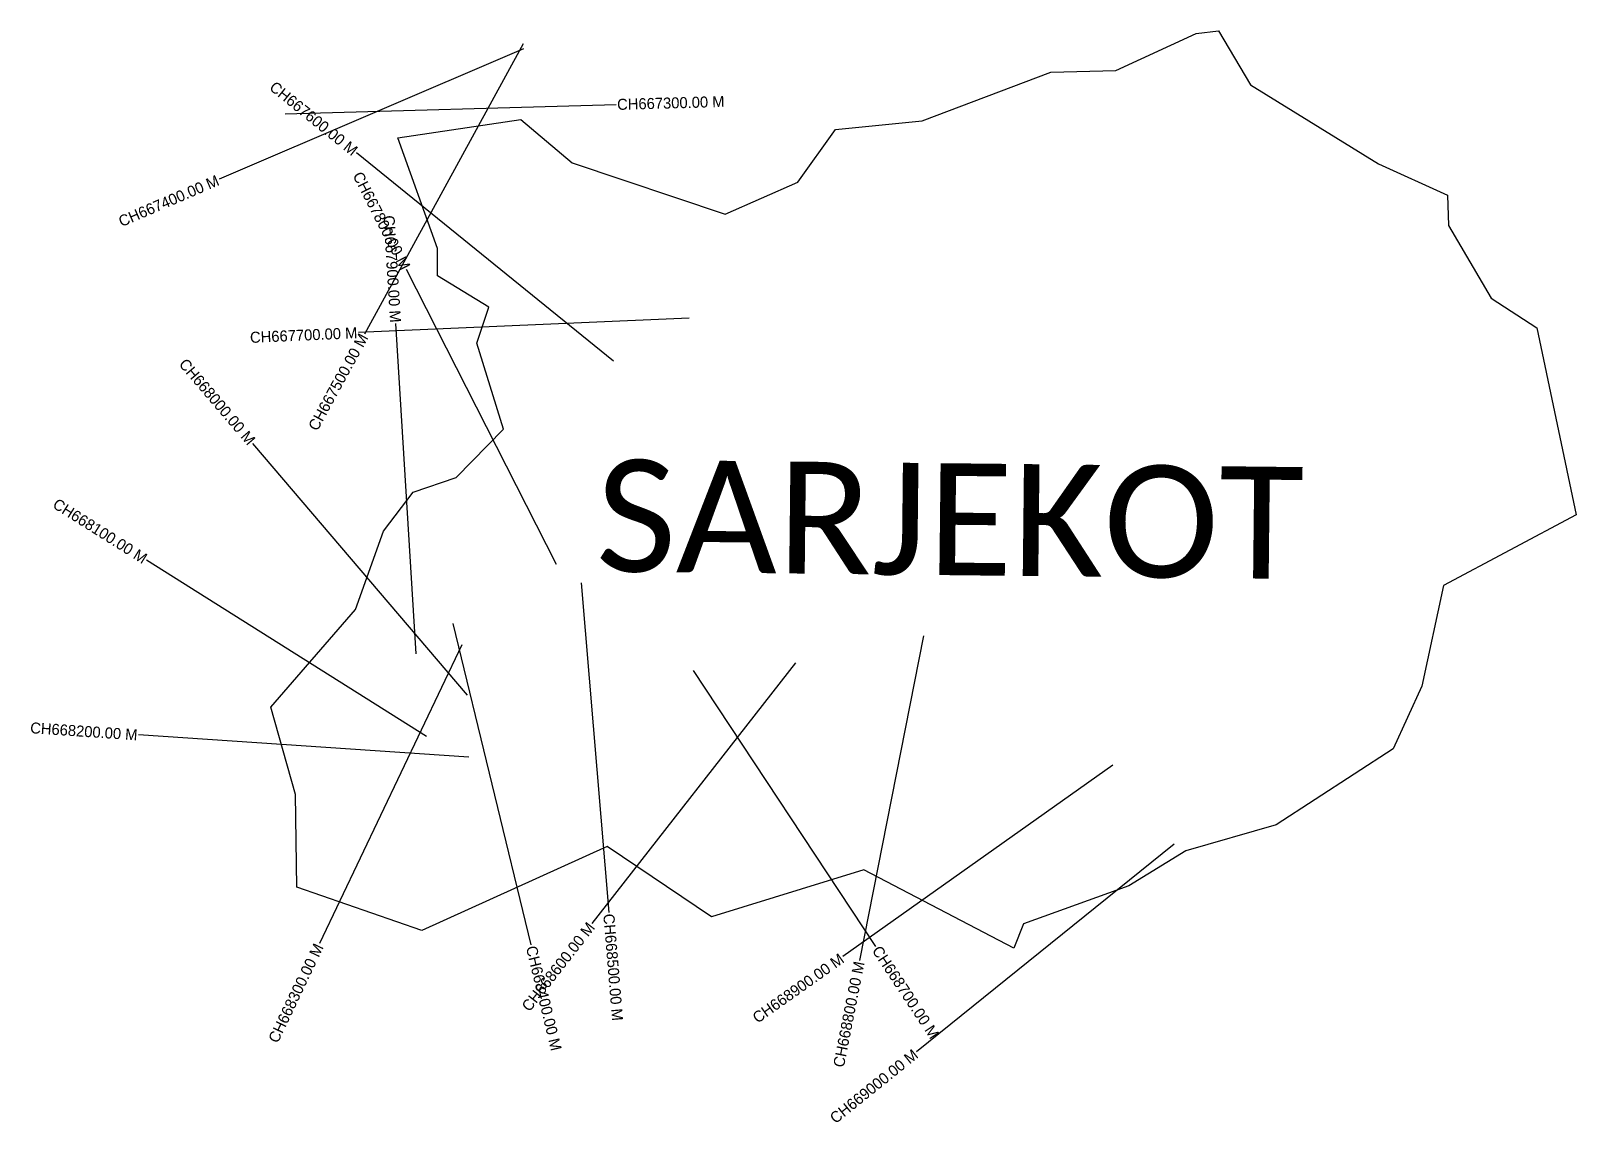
# Model space of a CAD drawing. Header units: metres. Extents: x 334765 to 336165, y 1778147 to 1779137.
import ezdxf
from ezdxf.enums import TextEntityAlignment as Align

# ---------------------------------------------------------------- set-up
doc = ezdxf.new("R2010")
doc.units = ezdxf.units.M
for name, color, linetype in [('CS', 134, 'Continuous'), ('CSMark', 6, 'Continuous'), ('village', 3, 'Continuous'), ('VILLAGE NAME', 250, 'Continuous')]:
    doc.layers.add(name, color=color, linetype=linetype)

msp = doc.modelspace()

# ---------------------------------------------------------------- linework, layer by layer
at = {"layer": 'CS'}
for p, q in [((335211.1, 1779120.2), (334935.4, 1779002)), ((335210.9, 1779125), (335067, 1778861.7)), ((334995.2, 1779061.5), (335295.1, 1779069.9)), ((335292.8, 1778837.1), (335059.7, 1779025.9)), ((335241.1, 1778652.6), (335105.2, 1778920.1)), ((335361.3, 1778876.2), (335061.6, 1778863)), ((335114, 1778571.7), (335095.4, 1778871.1)), ((335160.5, 1778534.2), (334965.8, 1778762.5)), ((335123.2, 1778496.6), (334869.4, 1778656.5)), ((335263.5, 1778636), (335288.5, 1778337)), ((335147.1, 1778599.2), (335217.9, 1778307.7)), ((335155.3, 1778579.8), (335026.3, 1778308.9)), ((335573.9, 1778587.9), (335515.7, 1778293.6)), ((335457.9, 1778563.6), (335273.3, 1778327.1)), ((335364.9, 1778556.5), (335530.3, 1778306.2)), ((335161.6, 1778478.1), (334862.3, 1778498.1)), ((335745.6, 1778470.6), (335500.8, 1778297.2)), ((335801.2, 1778399), (335567.6, 1778210.7))]:
    msp.add_line(p, q, dxfattribs=at)
at = {"layer": 'village', "color": 3, "true_color": 0x00ff00}
msp.add_polyline3d([(336165.4, 1778697.8, 0), (336045.2, 1778633.6, 0), (336025.5, 1778542.3, 0), (335999.6, 1778485.6, 0), (335893.6, 1778416.6, 0), (335811.6, 1778393.1, 0), (335759.9, 1778361.3, 0), (335664.6, 1778327, 0), (335655.7, 1778304.7, 0), (335519.8, 1778375.7, 0), (335381.6, 1778333.2, 0), (335287.2, 1778396.9, 0), (335119.1, 1778320.8, 0), (335005.8, 1778360.1, 0), (335004.6, 1778444, 0), (334982.1, 1778523.2, 0), (335058.8, 1778611.8, 0), (335084.3, 1778682.8, 0), (335111.3, 1778718.3, 0), (335150.3, 1778731.6, 0), (335193.2, 1778775.5, 0), (335168.8, 1778853.5, 0), (335179.9, 1778886.1, 0), (335133.2, 1778914.4, 0), (335133.3, 1778939.4, 0), (335097.2, 1779039.7, 0), (335208.8, 1779056.3, 0), (335255.3, 1779017, 0), (335394, 1778970.4, 0), (335459.9, 1778999.4, 0), (335494, 1779047.3, 0), (335572.6, 1779055.1, 0), (335689.2, 1779099.3, 0), (335748.3, 1779100.7, 0), (335820.9, 1779134.2, 0), (335841.4, 1779136.6, 0), (335870.3, 1779087.8, 0), (335986.4, 1779016.1, 0), (336049, 1778987.6, 0), (336049.8, 1778960.1, 0), (336088.5, 1778894.3, 0), (336130, 1778867.4, 0)], close=True, dxfattribs=at)

# ---------------------------------------------------------------- texts
at = {"layer": 'CSMark'}
for s, rotation, p in [('CH667600.00 M', 321.011, (335058.9, 1779026.5)), ('CH667400.00 M', 23.2112, (334934.4, 1779001.6)), ('CH667800.00 M', 296.9499, (335104.7, 1778921)), ('CH667900.00 M', 273.5687, (335095.3, 1778872.1)), ('CH667700.00 M', 2.538, (335060.6, 1778862.9)), ('CH667500.00 M', 61.3502, (335066.6, 1778860.9)), ('CH668000.00 M', 310.446, (334965.2, 1778763.2)), ('CH668100.00 M', 327.7847, (334868.6, 1778657.1)), ('CH668200.00 M', 356.1725, (334861.3, 1778498.2)), ('CH668600.00 M', 52.0162, (335272.7, 1778326.3)), ('CH668300.00 M', 64.523, (335025.8, 1778308)), ('CH668900.00 M', 35.3254, (335500, 1778296.6)), ('CH668800.00 M', 78.8253, (335515.6, 1778292.6)), ('CH669000.00 M', 38.8643, (335566.8, 1778210.1))]:
    msp.add_text(s, height=10, rotation=rotation, dxfattribs=at).set_placement(p, align=Align.MIDDLE_RIGHT)
for s, rotation, p in [('CH667300.00 M', 1.5927, (335296.1, 1779069.9)), ('CH668500.00 M', 274.762, (335288.5, 1778336)), ('CH668400.00 M', 283.6509, (335218.2, 1778306.7)), ('CH668700.00 M', 303.462, (335530.9, 1778305.4))]:
    msp.add_text(s, height=10, rotation=rotation, dxfattribs=at).set_placement(p, align=Align.MIDDLE_LEFT)
at = {"layer": 'VILLAGE NAME', "insert": (335277.7, 1778748), "char_height": 101.468, "attachment_point": 1, "rotation": 359.3742}
msp.add_mtext_dynamic_manual_height_columns('{\\fCalibri|b0|i0|c0|p34;SARJEKOT}', width=1001.265, gutter_width=507.3, heights=[0], dxfattribs=at)

doc.saveas('drawing.dxf')
